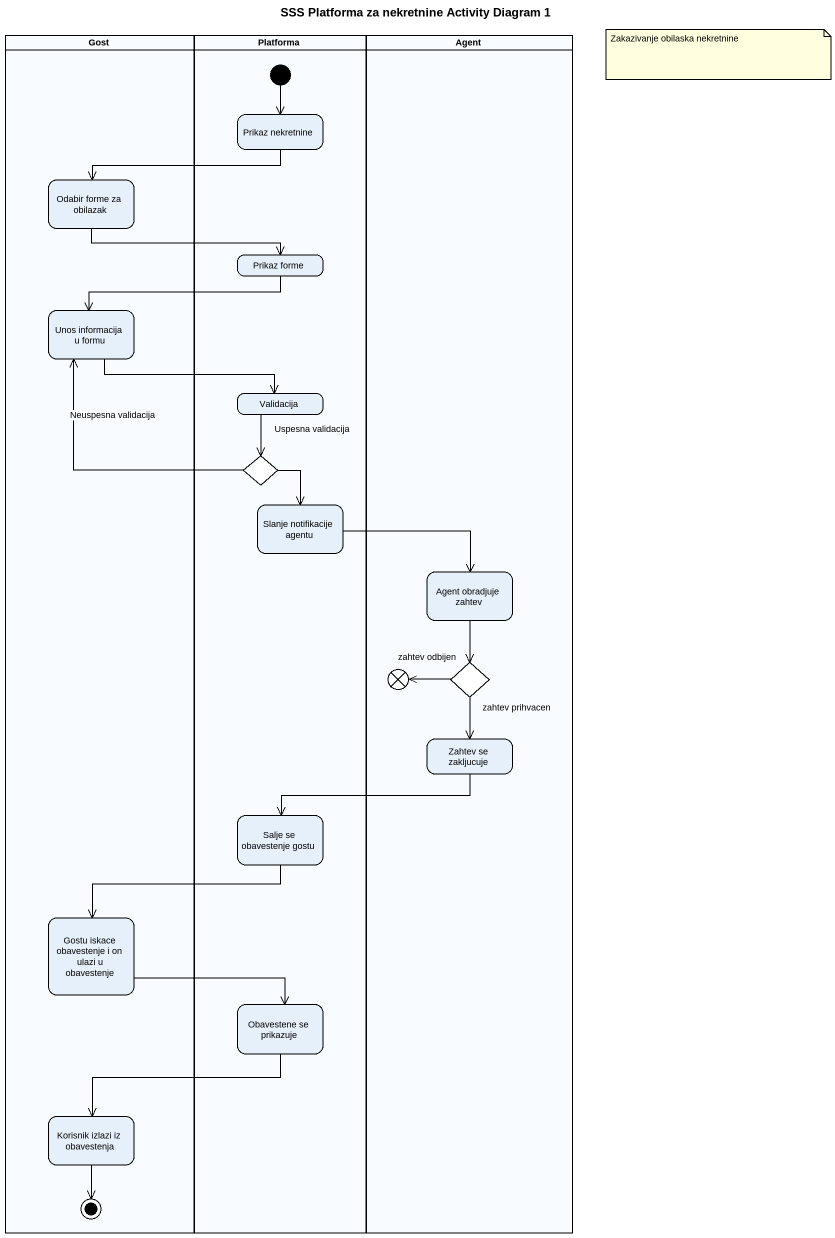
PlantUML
@startuml
title SSS Platforma za nekretnine Activity Diagram 1
hide empty description
state Gost <<partition>> {
  state "Odabir forme za obilazak" as Odabir_forme_za_obilazak
  state "Unos informacija u formu" as Unos_informacija_u_formu
  state "Gostu iskace obavestenje i on ulazi u obavestenje" as Gostu_iskace_obavestenje_i
  state "Korisnik izlazi iz obavestenja" as Korisnik_izlazi_iz
  Korisnik_izlazi_iz --> [*]
}
state Platforma <<partition>> {
  state "Prikaz nekretnine" as Prikaz_nekretnine
  state "Prikaz forme" as Prikaz_forme
  state Validacija
  state choice1 <<choice>>
  state "Slanje notifikacije agentu" as Slanje_notifikacije_agentu
  state "Salje se obavestenje gostu" as Salje_se_obavestenje_gostu
  state "Obavestene se prikazuje" as Obavestene_se_prikazuje
  [*] --> Prikaz_nekretnine
}
state "Agent" as Agent_ <<partition>> {
  state "Agent obradjuje zahtev" as Agent_obradjuje_zahtev
  state flowfinal1 <<end>>
  state choice2 <<choice>>
  state "Zahtev se zakljucuje" as Zahtev_se_zakljucuje
}
Prikaz_nekretnine -left-> Odabir_forme_za_obilazak
Odabir_forme_za_obilazak -right-> Prikaz_forme
Prikaz_forme -left-> Unos_informacija_u_formu
Unos_informacija_u_formu -right-> Validacija
Validacija --> choice1 : Uspesna validacija
choice1 -up-> Unos_informacija_u_formu : Neuspesna validacija
choice1 --> Slanje_notifikacije_agentu
Slanje_notifikacije_agentu -right-> Agent_obradjuje_zahtev
Agent_obradjuje_zahtev --> choice2
choice2 -left-> flowfinal1 : zahtev odbijen
choice2 --> Zahtev_se_zakljucuje : zahtev prihvacen
Zahtev_se_zakljucuje -left-> Salje_se_obavestenje_gostu
Salje_se_obavestenje_gostu --> Gostu_iskace_obavestenje_i
Gostu_iskace_obavestenje_i -right-> Obavestene_se_prikazuje
Obavestene_se_prikazuje -left-> Korisnik_izlazi_iz
note as N1
  Zakazivanje obilaska nekretnine
end note
@enduml
